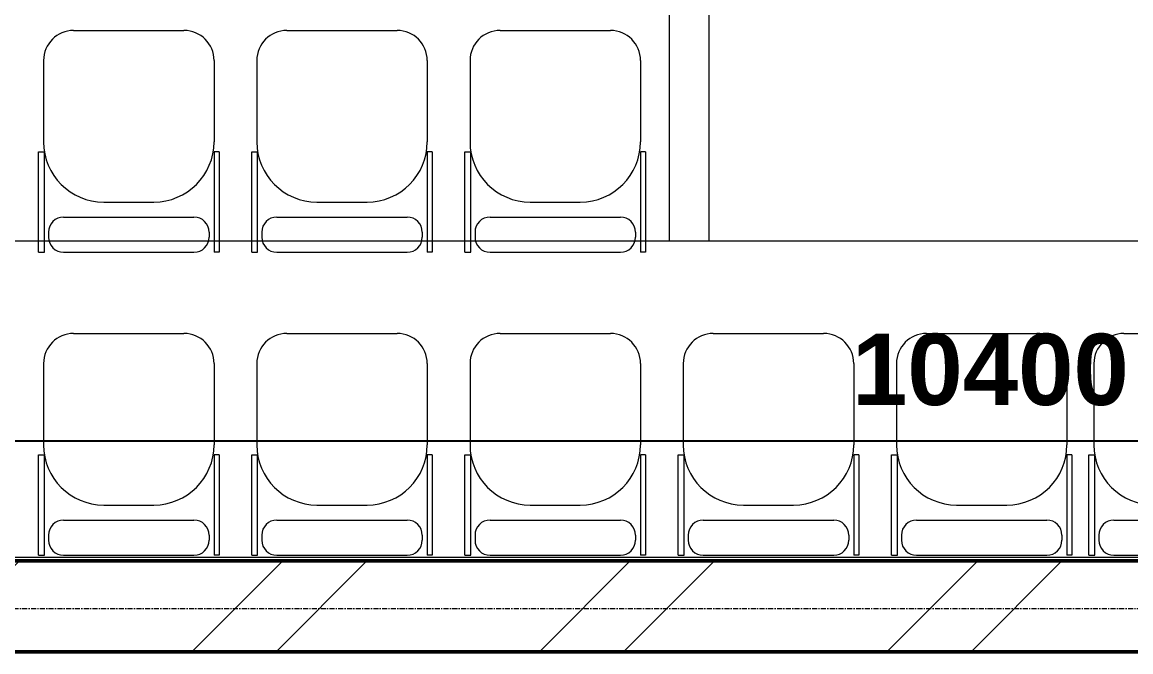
# Model space of a CAD drawing. Header units: inches. Extents: x 22 to 382261, y 22 to 371281.
# Drawn here: x 138367 to 141174, y 243075 to 244670 of the extents above; entities that cross this region are included whole.
import ezdxf

# ---------------------------------------------------------------- set-up
doc = ezdxf.new("R2010")
doc.units = ezdxf.units.IN
doc.header["$MEASUREMENT"] = 0
doc.linetypes.add('Grid Line 1_2_', pattern=[22.225, 12.7, -3.175, 3.175, -3.175])
for name, color, linetype, lineweight in [('A-ANNO-DIMS', 211, 'Continuous', 9), ('A-FLOR', 192, 'Continuous', 9), ('A-WALL-PATT', 111, 'Continuous', 9), ('I-FURN', 30, 'Continuous', 9), ('I-WALL', 2, 'Continuous', 9), ('Q-CASE', 31, 'Continuous', 9), ('S-GRID', 1, 'Continuous', 9)]:
    doc.layers.add(name, color=color, linetype=linetype, lineweight=lineweight)
doc.styles.add('Arial_B_1', font='arialbd.ttf', dxfattribs={"height": 180.555556})
doc.dimstyles.new('1', dxfattribs={"dimscale": 304.8, "dimtxt": 178.545395, "dimasz": 0.227865, "dimexe": 0.574147, "dimexo": 0.0625, "dimgap": 0.287073, "dimtad": 1, "dimdec": 0, "dimzin": 0, "dimdsep": 46, "dimtxsty": 'Arial_B_1', "dimblk1": 'OBLIQUE', "dimblk2": 'OBLIQUE', "dimsah": 1, "dimcen": 0.09, "dimdle": 0.574147, "dimazin": 0, "dimtfac": 1, "dimtdec": 4, "dimtix": 1, "dimtmove": 0, "dimatfit": 3, "dimfxl": 0.574147, "dimfxlon": 1, "dimtvp": 1, "dimtolj": 1, "dimtzin": 0, "dimarcsym": 2})

# ---------------------------------------------------------------- blocks, each defined once
blk = doc.blocks.new('Casework 10 - Casework 10-654344-01-Ground floor DIMENSION PLAN')
at = {"layer": 'Q-CASE'}
for p, q in [((6068.5, -3781.8), (6068.5, -2981.8)), ((6168.5, -2981.8), (6168.5, -3781.8))]:
    blk.add_line(p, q, dxfattribs=at)
blk = doc.blocks.new('Chair - Auditorium_0001 - Copy - Chair - Auditorium_0001 - Copy-940343-01-Ground floor DIMENSION PLAN')
at = {"layer": 'I-FURN'}
for p, q in [((21, 497.5), (300.4, 497.5)), ((-55.2, 421.3), (-55.2, 215.3)), ((376.6, 421.3), (376.6, 215.3)), ((-67.9, -64.1), (-67.9, 189.9)), ((-67.9, 189.9), (-53, 189.9)), ((-53, -64.1), (-53, 189.9)), ((389.3, 189.9), (376.6, 189.9)), ((376.6, 189.9), (376.6, -64.1)), ((389.3, 189.9), (389.3, -64.1)), ((97.2, 62.9), (224.2, 62.9)), ((-4.4, 24.9), (325.8, 24.9)), ((-42.5, -13.2), (-42.5, -26.2)), ((363.9, -13.2), (363.9, -26.2)), ((-67.9, -64.1), (-53, -64.1)), ((-4.4, -64.3), (325.8, -64.3)), ((389.3, -64.1), (376.6, -64.1))]:
    blk.add_line(p, q, dxfattribs=at)
for centre, radius, start, end in [((21, 421.3), 76.2, 90, 180), ((300.4, 421.3), 76.2, 360, 90), ((97.2, 215.3), 152.4, 180, 270), ((224.2, 215.3), 152.4, 270, 0), ((-4.4, -13.2), 38.1, 90, 180), ((325.8, -13.2), 38.1, 360, 90), ((-4.4, -26.2), 38.1, 180, 270), ((325.8, -26.2), 38.1, 270, 0)]:
    blk.add_arc(centre, radius, start, end, dxfattribs=at)
blk = doc.blocks.new('_Oblique')
at = {"color": 0, "linetype": 'ByBlock', "lineweight": -2}
blk.add_line((-0.5, -0.5), (0.5, 0.5), dxfattribs=at)
blk = doc.blocks.new('*D4595')
at = {"layer": 'A-ANNO-DIMS', "color": 0, "lineweight": -2, "transparency": 16777216}
for p, q in [((135618.8, 243765.7), (135618.8, 243434.7)), ((146018.8, 243765.7), (146018.8, 243434.7)), ((135443.8, 243609.7), (146193.8, 243609.7))]:
    blk.add_line(p, q, dxfattribs=at)
at = {"layer": 'Defpoints', "color": 0, "transparency": 16777216}
for p in [(135618.8, 243784.7), (146018.8, 243784.7), (146018.8, 243609.7)]:
    blk.add_point(p, dxfattribs=at)
at = {"layer": 'A-ANNO-DIMS', "color": 0, "lineweight": -2, "transparency": 16777216, "xscale": 69.45312499999999, "yscale": 69.45312499999999, "zscale": 69.45312499999999, "rotation": 180}
blk.add_blockref('_Oblique', (135618.8, 243609.7), dxfattribs=at)
at = {"layer": 'A-ANNO-DIMS', "color": 0, "lineweight": -2, "transparency": 16777216, "xscale": 69.45312499999999, "yscale": 69.45312499999999, "zscale": 69.45312499999999}
blk.add_blockref('_Oblique', (146018.8, 243609.7), dxfattribs=at)
at = {"layer": 'A-ANNO-DIMS', "color": 0, "transparency": 16777216, "insert": (140818.8, 243789.4), "char_height": 180.56, "width": 816.208, "attachment_point": 5, "style": 'Arial_B_1'}
blk.add_mtext('\\A1;10400', dxfattribs=at)

msp = doc.modelspace()

# ---------------------------------------------------------------- hatches: boundary and pattern name
at = {"layer": 'A-WALL-PATT'}
h = msp.add_hatch(dxfattribs=at)
h.set_pattern_fill('FP_1', color=256, style=0, pattern_type=2)
h.set_pattern_definition([(45, (133937.6, 247897.3), (-440.033, 440.033), []), (45, (133937.6, 248564), (-440.033, 440.033), [])])
h.paths.add_polyline_path([(139862.7, 243075.5), (146118.8, 243075.5), (146118.8, 243305.5), (122518.8, 243305.5), (122518.8, 243075.5), (136167.8, 243075.5)])
h.paths.add_polyline_path([(152763.8, 243075.5), (152763.8, 243305.5), (148068.8, 243305.5), (148068.8, 243075.5), (152533.8, 243075.5)])

# ---------------------------------------------------------------- linework, layer by layer
at = {"layer": 'A-FLOR'}
for p, q in [((140006.1, 244115.5), (140006.1, 245715.5)), ((145918.8, 244115.5), (135593.5, 244115.5)), ((135618.8, 243315.5), (145918.8, 243315.5))]:
    msp.add_line(p, q, dxfattribs=at)
at = {"layer": 'I-WALL', "lineweight": 50}
for p, q in [((135618.8, 243305.5), (146118.8, 243305.5)), ((122518.8, 243075.5), (146118.8, 243075.5))]:
    msp.add_line(p, q, dxfattribs=at)
at = {"layer": 'S-GRID', "linetype": 'Grid Line 1_2_'}
msp.add_line((120853.8, 243185.5), (159119.4, 243185.5), dxfattribs=at)

# ---------------------------------------------------------------- block references
at = {"layer": 'I-FURN'}
for p in [(138476.1, 244151.6), (139016.1, 244151.6), (139556.1, 244151.6), (138476.1, 243384.3), (139016.1, 243384.3), (139556.1, 243384.3), (140096.1, 243384.3), (140636.1, 243384.3), (141136.1, 243384.3)]:
    msp.add_blockref('Chair - Auditorium_0001 - Copy - Chair - Auditorium_0001 - Copy-940343-01-Ground floor DIMENSION PLAN', p, dxfattribs=at)
at = {"layer": 'Q-CASE'}
msp.add_blockref('Casework 10 - Casework 10-654344-01-Ground floor DIMENSION PLAN', (133937.6, 247897.3), dxfattribs=at)

# ---------------------------------------------------------------- dimensions: what is measured, and where the dimension line sits
at = {"layer": 'A-ANNO-DIMS'}
dim = msp.add_linear_dim(base=(146018.8, 243609.7), p1=(135618.8, 243784.7), p2=(146018.8, 243784.7), dimstyle='1', override={"dimpost": '<>', "dimfxl": 10400}, dxfattribs=at)
dim.commit()
dim.dimension.update_dxf_attribs({"geometry": '*D4595', "text_midpoint": (140818.8, 243789.4)})

doc.saveas('drawing.dxf')
